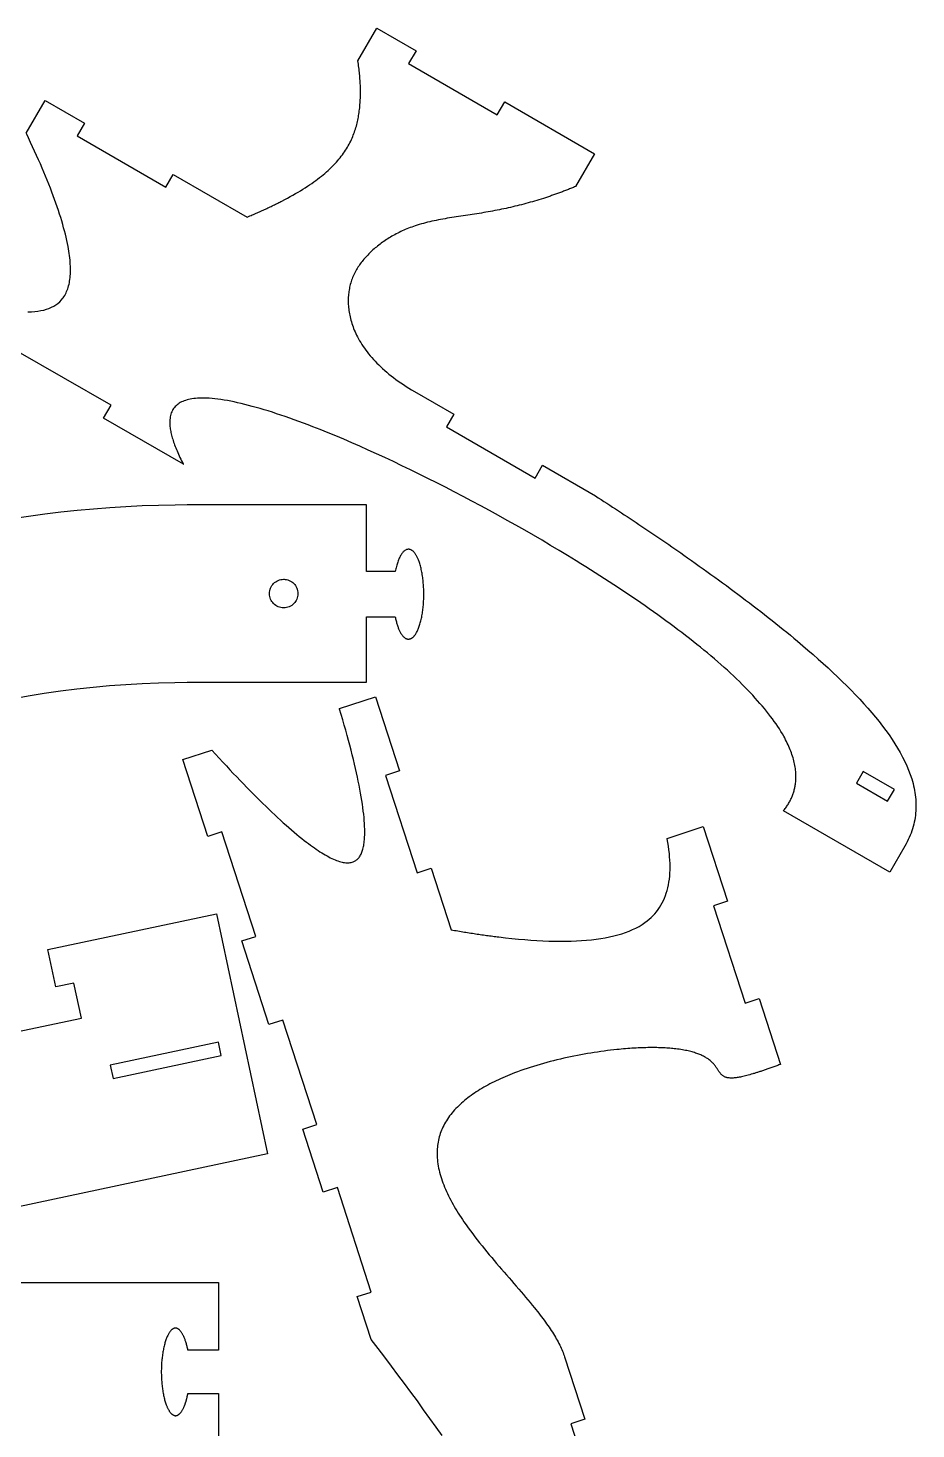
# Model space of a CAD drawing. Extents: x 0 to 319, y 0 to 367.
# Drawn here: x 199.1 to 319.2, y 177.6 to 367.1 of the extents above; entities that cross this region are included whole.
import ezdxf

# ---------------------------------------------------------------- set-up
doc = ezdxf.new("R2010")
doc.units = 0
doc.layers.get('0').update_dxf_attribs({"linetype": 'CONTINUOUS'})

msp = doc.modelspace()

# ---------------------------------------------------------------- linework, layer by layer
at = {"color": 0}
for points in [[(198.896, 352.84), (201.453, 357.269), (206.779, 354.194), (205.779, 352.463), (217.774, 345.537), (218.774, 347.269), (228.779, 341.493), (228.953, 341.567), (228.953, 341.567), (229.126, 341.639), (229.299, 341.713), (229.469, 341.785), (229.64, 341.858), (229.808, 341.931), (229.975, 342.003), (230.14, 342.076), (230.306, 342.149), (230.468, 342.221), (230.792, 342.365), (230.951, 342.438), (231.11, 342.51), (231.267, 342.582), (231.422, 342.653), (231.576, 342.725), (231.729, 342.797), (231.882, 342.868), (232.032, 342.94), (232.182, 343.013), (232.329, 343.083), (232.476, 343.154), (232.622, 343.226), (232.767, 343.297), (232.91, 343.368), (233.051, 343.44), (233.193, 343.511), (233.332, 343.582), (233.471, 343.653), (233.86, 343.854), (234.239, 344.057), (234.608, 344.258), (234.967, 344.458), (235.317, 344.658), (235.657, 344.857), (235.987, 345.057), (236.31, 345.254), (236.622, 345.453), (236.926, 345.65), (237.221, 345.846), (237.507, 346.043), (237.785, 346.239), (238.054, 346.435), (238.315, 346.629), (238.568, 346.824), (238.814, 347.018), (239.051, 347.211), (239.281, 347.404), (239.503, 347.596), (239.718, 347.789), (239.925, 347.982), (240.126, 348.174), (240.319, 348.364), (240.507, 348.556), (240.686, 348.747), (240.86, 348.936), (241.026, 349.126), (241.188, 349.317), (241.343, 349.507), (241.504, 349.711), (241.658, 349.917), (241.806, 350.122), (241.949, 350.326), (242.083, 350.531), (242.214, 350.736), (242.338, 350.939), (242.457, 351.143), (242.569, 351.347), (242.678, 351.551), (242.781, 351.756), (242.878, 351.96), (242.969, 352.164), (243.058, 352.367), (243.14, 352.571), (243.219, 352.775), (243.293, 352.979), (243.364, 353.182), (243.429, 353.386), (243.492, 353.589), (243.549, 353.793), (243.604, 353.997), (243.654, 354.201), (243.701, 354.406), (243.746, 354.61), (243.787, 354.814), (243.825, 355.018), (243.86, 355.224), (243.893, 355.429), (243.922, 355.633), (243.95, 355.839), (243.976, 356.054), (244, 356.269), (244.021, 356.485), (244.04, 356.7), (244.057, 356.917), (244.071, 357.132), (244.082, 357.35), (244.092, 357.567), (244.099, 357.782), (244.104, 358), (244.107, 358.218), (244.107, 358.435), (244.106, 358.653), (244.103, 358.871), (244.097, 359.089), (244.089, 359.307), (244.079, 359.525), (244.068, 359.744), (244.054, 359.964), (244.039, 360.183), (244.021, 360.403), (244.001, 360.622), (243.981, 360.843), (243.958, 361.063), (243.933, 361.283), (243.907, 361.504), (243.879, 361.725), (243.849, 361.946), (243.818, 362.168), (243.785, 362.389), (243.75, 362.611), (243.75, 362.617), (243.749, 362.618), (243.749, 362.625), (243.747, 362.626), (243.747, 362.635), (243.746, 362.636), (243.746, 362.638), (246.297, 367.056), (251.624, 363.981), (250.624, 362.249), (262.618, 355.324), (263.618, 357.056), (275.767, 350.042), (273.215, 345.625), (273.215, 345.624), (273.213, 345.624), (273.213, 345.622), (273.211, 345.622), (273.21, 345.622), (273.208, 345.622), (273.207, 345.621), (273.206, 345.621), (273.204, 345.619), (273.203, 345.619), (273.203, 345.618), (273.201, 345.618), (273.2, 345.618), (273.199, 345.618), (273.197, 345.617), (273.196, 345.617), (273.196, 345.615), (273.193, 345.615), (273.193, 345.614), (273.192, 345.614), (273.057, 345.56), (272.921, 345.504), (272.786, 345.45), (272.65, 345.396), (272.515, 345.342), (272.379, 345.289), (272.244, 345.235), (272.11, 345.182), (271.974, 345.129), (271.839, 345.078), (271.704, 345.025), (271.568, 344.975), (271.433, 344.924), (271.299, 344.872), (271.164, 344.822), (271.028, 344.772), (270.893, 344.724), (270.758, 344.675), (270.624, 344.625), (270.487, 344.578), (270.353, 344.529), (270.218, 344.482), (270.083, 344.435), (269.947, 344.388), (269.813, 344.34), (269.678, 344.294), (269.543, 344.249), (269.407, 344.203), (269.272, 344.158), (269.138, 344.114), (268.843, 344.018), (268.549, 343.925), (268.254, 343.832), (267.96, 343.743), (267.664, 343.654), (267.368, 343.569), (267.072, 343.485), (266.776, 343.403), (266.481, 343.322), (266.183, 343.243), (265.886, 343.165), (265.589, 343.09), (265.29, 343.017), (264.993, 342.944), (264.694, 342.874), (264.394, 342.806), (264.096, 342.737), (263.796, 342.672), (263.494, 342.607), (263.194, 342.544), (262.893, 342.483), (262.592, 342.424), (262.289, 342.365), (261.987, 342.307), (261.683, 342.251), (261.381, 342.197), (261.076, 342.143), (260.772, 342.092), (260.467, 342.04), (260.161, 341.992), (259.851, 341.942), (259.543, 341.894), (259.233, 341.846), (258.924, 341.8), (258.614, 341.753), (258.304, 341.707), (257.994, 341.66), (257.686, 341.614), (257.378, 341.567), (257.069, 341.519), (256.763, 341.471), (256.457, 341.422), (256.151, 341.372), (255.847, 341.322), (255.544, 341.269), (255.244, 341.217), (254.944, 341.161), (254.647, 341.104), (254.351, 341.044), (254.057, 340.983), (253.765, 340.921), (253.476, 340.856), (253.189, 340.786), (252.904, 340.715), (252.622, 340.642), (252.343, 340.565), (252.068, 340.485), (251.794, 340.4), (251.525, 340.314), (251.258, 340.222), (251.036, 340.143), (250.815, 340.06), (250.597, 339.976), (250.382, 339.889), (250.169, 339.8), (249.958, 339.708), (249.75, 339.614), (249.544, 339.518), (249.342, 339.419), (249.14, 339.319), (248.942, 339.217), (248.746, 339.112), (248.551, 339.006), (248.361, 338.897), (248.172, 338.786), (247.986, 338.674), (247.803, 338.558), (247.621, 338.442), (247.442, 338.324), (247.265, 338.203), (247.092, 338.081), (246.921, 337.957), (246.753, 337.832), (246.586, 337.704), (246.422, 337.575), (246.261, 337.444), (246.103, 337.313), (245.947, 337.178), (245.793, 337.043), (245.643, 336.906), (245.499, 336.772), (245.357, 336.636), (245.218, 336.499), (245.081, 336.36), (244.946, 336.219), (244.815, 336.078), (244.686, 335.933), (244.56, 335.787), (244.436, 335.64), (244.315, 335.49), (244.197, 335.339), (244.083, 335.185), (243.972, 335.029), (243.864, 334.872), (243.758, 334.711), (243.657, 334.549), (243.56, 334.385), (243.465, 334.217), (243.374, 334.047), (243.287, 333.874), (243.204, 333.699), (243.124, 333.521), (243.049, 333.34), (242.976, 333.157), (242.91, 332.971), (242.846, 332.781), (242.787, 332.588), (242.732, 332.392), (242.682, 332.193), (242.636, 331.992), (242.6, 331.811), (242.567, 331.629), (242.537, 331.444), (242.513, 331.257), (242.492, 331.068), (242.475, 330.876), (242.461, 330.682), (242.453, 330.486), (242.449, 330.289), (242.447, 330.089), (242.451, 329.886), (242.46, 329.682), (242.474, 329.476), (242.492, 329.268), (242.514, 329.06), (242.542, 328.849), (242.574, 328.636), (242.611, 328.421), (242.653, 328.206), (242.7, 327.989), (242.753, 327.771), (242.811, 327.551), (242.874, 327.331), (242.943, 327.108), (243.017, 326.886), (243.097, 326.661), (243.182, 326.438), (243.274, 326.211), (243.371, 325.985), (243.474, 325.757), (243.583, 325.529), (243.711, 325.276), (243.846, 325.024), (243.989, 324.771), (244.139, 324.517), (244.297, 324.264), (244.464, 324.01), (244.639, 323.757), (244.821, 323.503), (245.013, 323.25), (245.211, 322.997), (245.418, 322.746), (245.633, 322.493), (245.858, 322.243), (246.09, 321.992), (246.331, 321.742), (246.581, 321.493), (246.839, 321.244), (247.106, 320.999), (247.381, 320.751), (247.665, 320.507), (247.958, 320.264), (248.261, 320.021), (248.572, 319.781), (248.892, 319.542), (249.222, 319.303), (249.56, 319.067), (249.908, 318.832), (250.265, 318.6), (250.632, 318.369), (251.008, 318.14), (251.394, 317.914), (251.399, 317.922), (256.725, 314.847), (255.725, 313.115), (267.719, 306.19), (268.719, 307.922), (275.883, 303.786), (275.885, 303.785), (276.271, 303.537), (276.658, 303.289), (277.046, 303.037), (277.435, 302.786), (277.825, 302.533), (278.217, 302.279), (278.608, 302.022), (279.001, 301.765), (279.396, 301.507), (279.79, 301.247), (280.186, 300.986), (280.582, 300.724), (280.979, 300.46), (281.378, 300.194), (281.776, 299.929), (282.175, 299.661), (282.575, 299.392), (282.976, 299.122), (283.376, 298.851), (283.779, 298.578), (284.182, 298.304), (284.585, 298.029), (284.987, 297.753), (285.392, 297.476), (285.797, 297.197), (286.203, 296.918), (286.608, 296.636), (287.014, 296.354), (287.421, 296.071), (287.826, 295.787), (288.351, 295.419), (288.876, 295.05), (289.401, 294.679), (289.926, 294.306), (290.451, 293.931), (290.976, 293.556), (291.503, 293.176), (292.028, 292.797), (292.551, 292.417), (293.076, 292.033), (293.599, 291.65), (294.121, 291.265), (294.643, 290.878), (295.164, 290.49), (295.682, 290.1), (296.2, 289.71), (296.717, 289.318), (297.231, 288.925), (297.744, 288.531), (298.256, 288.135), (298.764, 287.739), (299.271, 287.342), (299.775, 286.943), (300.276, 286.543), (300.776, 286.143), (301.274, 285.742), (301.767, 285.34), (302.258, 284.938), (302.746, 284.533), (303.229, 284.129), (303.939, 283.531), (304.642, 282.931), (305.335, 282.329), (306.018, 281.728), (306.692, 281.125), (307.356, 280.521), (308.007, 279.917), (308.647, 279.311), (309.275, 278.707), (309.89, 278.101), (310.49, 277.496), (311.078, 276.89), (311.65, 276.285), (312.206, 275.679), (312.746, 275.075), (313.268, 274.469), (313.774, 273.867), (314.261, 273.263), (314.731, 272.66), (315.179, 272.058), (315.61, 271.458), (316.018, 270.858), (316.406, 270.261), (316.771, 269.664), (317.114, 269.068), (317.435, 268.475), (317.731, 267.882), (318.003, 267.292), (318.25, 266.704), (318.471, 266.118), (318.667, 265.533), (318.76, 265.219), (318.846, 264.906), (318.924, 264.592), (318.993, 264.279), (319.056, 263.968), (319.108, 263.657), (319.153, 263.346), (319.189, 263.036), (319.217, 262.728), (319.236, 262.419), (319.247, 262.111), (319.25, 261.806), (319.243, 261.499), (319.228, 261.194), (319.203, 260.89), (319.171, 260.586), (319.129, 260.283), (319.078, 259.982), (319.018, 259.682), (318.949, 259.382), (318.871, 259.082), (318.783, 258.785), (318.688, 258.487), (318.582, 258.19), (318.467, 257.896), (318.342, 257.601), (318.208, 257.308), (318.065, 257.015), (317.912, 256.724), (317.75, 256.433), (315.713, 252.904), (301.332, 261.207), (301.385, 261.275), (301.472, 261.388), (301.558, 261.501), (301.64, 261.615), (301.721, 261.731), (301.799, 261.846), (301.874, 261.963), (301.947, 262.079), (302.017, 262.196), (302.085, 262.314), (302.151, 262.433), (302.214, 262.553), (302.275, 262.672), (302.333, 262.793), (302.389, 262.914), (302.443, 263.036), (302.494, 263.158), (302.543, 263.282), (302.589, 263.406), (302.632, 263.529), (302.674, 263.654), (302.713, 263.781), (302.75, 263.907), (302.783, 264.033), (302.815, 264.161), (302.844, 264.29), (302.872, 264.419), (302.896, 264.549), (302.918, 264.679), (302.938, 264.81), (302.956, 264.942), (302.976, 265.132), (302.992, 265.325), (303.001, 265.518), (303.007, 265.714), (303.007, 265.911), (303.003, 266.108), (302.993, 266.308), (302.978, 266.51), (302.958, 266.711), (302.933, 266.915), (302.903, 267.121), (302.868, 267.326), (302.828, 267.535), (302.782, 267.744), (302.732, 267.956), (302.676, 268.167), (302.615, 268.381), (302.549, 268.596), (302.478, 268.811), (302.403, 269.029), (302.321, 269.249), (302.235, 269.469), (302.143, 269.692), (302.047, 269.914), (301.946, 270.139), (301.839, 270.365), (301.726, 270.593), (301.61, 270.821), (301.487, 271.051), (301.361, 271.283), (301.174, 271.61), (300.976, 271.939), (300.769, 272.271), (300.553, 272.606), (300.325, 272.943), (300.088, 273.283), (299.84, 273.626), (299.583, 273.971), (299.315, 274.319), (299.039, 274.669), (298.751, 275.022), (298.456, 275.378), (298.149, 275.735), (297.833, 276.094), (297.508, 276.457), (297.172, 276.822), (296.828, 277.189), (296.475, 277.558), (296.111, 277.929), (295.739, 278.303), (295.357, 278.678), (294.965, 279.056), (294.565, 279.436), (294.156, 279.817), (293.737, 280.201), (293.31, 280.586), (292.874, 280.975), (292.429, 281.364), (291.975, 281.756), (291.511, 282.149), (291.04, 282.544), (290.569, 282.932), (290.09, 283.324), (289.603, 283.715), (289.108, 284.108), (288.606, 284.504), (288.094, 284.9), (287.576, 285.297), (287.051, 285.696), (286.518, 286.096), (285.979, 286.497), (285.432, 286.899), (284.879, 287.301), (284.318, 287.706), (283.751, 288.11), (283.179, 288.515), (282.6, 288.921), (282.014, 289.326), (281.424, 289.733), (280.826, 290.14), (280.224, 290.547), (279.615, 290.954), (279.001, 291.362), (278.383, 291.769), (277.76, 292.178), (277.131, 292.585), (276.497, 292.992), (275.86, 293.399), (275.217, 293.806), (274.569, 294.211), (273.919, 294.617), (273.264, 295.022), (272.129, 295.717), (270.985, 296.41), (269.831, 297.099), (268.668, 297.783), (267.499, 298.465), (266.322, 299.143), (265.14, 299.815), (263.954, 300.482), (262.764, 301.143), (261.572, 301.797), (260.378, 302.444), (259.183, 303.083), (257.99, 303.715), (256.797, 304.339), (255.606, 304.953), (254.418, 305.558), (253.236, 306.153), (252.057, 306.736), (250.886, 307.31), (249.721, 307.872), (248.564, 308.421), (247.417, 308.958), (246.278, 309.482), (245.151, 309.993), (244.036, 310.49), (242.935, 310.972), (241.846, 311.439), (240.774, 311.89), (239.715, 312.325), (238.675, 312.744), (237.651, 313.146), (237.013, 313.392), (236.381, 313.631), (235.757, 313.862), (235.142, 314.086), (234.535, 314.303), (233.936, 314.511), (233.346, 314.713), (232.765, 314.906), (232.193, 315.09), (231.631, 315.268), (231.076, 315.438), (230.533, 315.599), (229.999, 315.751), (229.475, 315.896), (228.961, 316.032), (228.458, 316.161), (227.965, 316.279), (227.482, 316.39), (227.011, 316.492), (226.55, 316.585), (226.1, 316.669), (225.663, 316.744), (225.236, 316.81), (224.821, 316.867), (224.418, 316.915), (224.026, 316.953), (223.649, 316.982), (223.282, 317.001), (222.928, 317.011), (222.587, 317.01), (222.314, 317.003), (222.05, 316.989), (221.794, 316.968), (221.547, 316.942), (221.311, 316.908), (221.082, 316.868), (220.862, 316.821), (220.653, 316.768), (220.451, 316.708), (220.26, 316.642), (220.076, 316.568), (219.901, 316.489), (219.736, 316.401), (219.581, 316.308), (219.433, 316.208), (219.296, 316.101), (219.167, 315.987), (219.046, 315.867), (218.936, 315.74), (218.833, 315.606), (218.74, 315.465), (218.657, 315.317), (218.582, 315.162), (218.517, 315.001), (218.46, 314.832), (218.413, 314.657), (218.374, 314.474), (218.344, 314.285), (218.324, 314.089), (218.313, 313.885), (218.31, 313.744), (218.311, 313.601), (218.317, 313.456), (218.326, 313.306), (218.34, 313.153), (218.358, 312.997), (218.381, 312.839), (218.407, 312.676), (218.438, 312.511), (218.471, 312.343), (218.51, 312.171), (218.553, 311.996), (218.6, 311.818), (218.65, 311.638), (218.706, 311.453), (218.764, 311.265), (218.828, 311.075), (218.896, 310.881), (218.967, 310.685), (219.043, 310.485), (219.122, 310.281), (219.206, 310.075), (219.294, 309.865), (219.386, 309.653), (219.483, 309.438), (219.583, 309.219), (219.688, 308.997), (219.797, 308.772), (219.91, 308.544), (220.026, 308.313), (220.035, 308.299), (220.039, 308.29), (220.05, 308.268), (220.054, 308.26), (220.065, 308.237), (220.069, 308.231), (220.081, 308.207), (220.085, 308.2), (220.096, 308.178), (220.1, 308.169), (220.104, 308.162), (220.108, 308.154), (220.111, 308.147), (220.115, 308.14), (220.128, 308.117), (220.131, 308.11), (220.139, 308.094), (220.147, 308.079), (209.365, 314.304), (210.365, 316.036), (197.506, 323.461)], [(199.128, 328.683), (199.59, 328.694), (200.036, 328.725), (200.461, 328.772), (200.868, 328.839), (201.256, 328.924), (201.624, 329.026), (201.972, 329.149), (202.301, 329.289), (202.611, 329.449), (202.901, 329.628), (203.171, 329.825), (203.421, 330.042), (203.65, 330.278), (203.771, 330.419), (203.885, 330.568), (203.993, 330.722), (204.094, 330.883), (204.189, 331.051), (204.278, 331.225), (204.36, 331.406), (204.436, 331.592), (204.507, 331.783), (204.571, 331.982), (204.629, 332.188), (204.681, 332.399), (204.726, 332.615), (204.767, 332.839), (204.8, 333.068), (204.828, 333.303), (204.85, 333.544), (204.867, 333.792), (204.876, 334.044), (204.881, 334.303), (204.879, 334.568), (204.872, 334.839), (204.858, 335.115), (204.839, 335.397), (204.815, 335.685), (204.785, 335.978), (204.749, 336.278), (204.707, 336.582), (204.66, 336.893), (204.607, 337.208), (204.547, 337.531), (204.469, 337.932), (204.382, 338.342), (204.288, 338.76), (204.185, 339.185), (204.074, 339.618), (203.956, 340.058), (203.829, 340.507), (203.696, 340.963), (203.554, 341.425), (203.406, 341.896), (203.249, 342.375), (203.085, 342.86), (202.914, 343.353), (202.735, 343.853), (202.55, 344.361), (202.356, 344.875), (202.156, 345.397), (201.949, 345.925), (201.733, 346.461), (201.511, 347.004), (201.282, 347.554), (201.046, 348.111), (200.803, 348.674), (200.554, 349.244), (200.297, 349.821), (200.033, 350.404), (199.764, 350.994), (199.486, 351.592), (199.203, 352.194), (198.913, 352.804)], [(196.968, 276.358), (199.151, 276.744), (201.342, 277.094), (203.536, 277.408), (205.735, 277.685), (207.939, 277.925), (210.147, 278.128), (212.358, 278.294), (214.574, 278.425), (216.79, 278.517), (219.01, 278.572), (220.675, 278.592), (244.943, 278.592), (244.943, 287.419), (248.808, 287.419), (248.835, 287.279), (248.865, 287.143), (248.896, 287.008), (248.928, 286.876), (248.961, 286.749), (248.996, 286.622), (249.031, 286.499), (249.068, 286.378), (249.106, 286.26), (249.144, 286.146), (249.183, 286.033), (249.226, 285.925), (249.267, 285.819), (249.31, 285.717), (249.353, 285.618), (249.399, 285.524), (249.443, 285.431), (249.49, 285.343), (249.537, 285.258), (249.586, 285.176), (249.636, 285.1), (249.686, 285.026), (249.736, 284.956), (249.789, 284.89), (249.84, 284.828), (249.894, 284.771), (249.947, 284.717), (250.003, 284.668), (250.058, 284.622), (250.114, 284.582), (250.171, 284.546), (250.214, 284.522), (250.258, 284.5), (250.301, 284.482), (250.344, 284.467), (250.389, 284.453), (250.433, 284.442), (250.478, 284.435), (250.522, 284.429), (250.567, 284.426), (250.612, 284.426), (250.657, 284.429), (250.701, 284.435), (250.746, 284.442), (250.79, 284.453), (250.835, 284.465), (250.879, 284.481), (250.924, 284.499), (250.968, 284.519), (251.011, 284.543), (251.054, 284.568), (251.097, 284.596), (251.14, 284.626), (251.183, 284.66), (251.226, 284.694), (251.267, 284.732), (251.308, 284.772), (251.349, 284.815), (251.389, 284.86), (251.428, 284.908), (251.467, 284.957), (251.528, 285.042), (251.588, 285.131), (251.646, 285.226), (251.703, 285.328), (251.758, 285.433), (251.813, 285.546), (251.867, 285.662), (251.918, 285.783), (251.968, 285.91), (252.017, 286.042), (252.065, 286.176), (252.111, 286.317), (252.156, 286.46), (252.199, 286.608), (252.24, 286.76), (252.279, 286.915), (252.317, 287.075), (252.354, 287.237), (252.388, 287.403), (252.421, 287.571), (252.451, 287.743), (252.481, 287.918), (252.508, 288.094), (252.533, 288.275), (252.558, 288.457), (252.578, 288.64), (252.597, 288.826), (252.614, 289.015), (252.629, 289.204), (252.642, 289.396), (252.653, 289.596), (252.662, 289.796), (252.668, 289.997), (252.672, 290.199), (252.674, 290.4), (252.674, 290.603), (252.671, 290.804), (252.665, 291.006), (252.658, 291.206), (252.649, 291.406), (252.638, 291.606), (252.624, 291.803), (252.607, 292), (252.589, 292.194), (252.569, 292.388), (252.547, 292.578), (252.522, 292.767), (252.496, 292.953), (252.468, 293.138), (252.438, 293.318), (252.406, 293.496), (252.371, 293.669), (252.335, 293.84), (252.296, 294.008), (252.258, 294.172), (252.215, 294.331), (252.171, 294.486), (252.126, 294.636), (252.079, 294.782), (252.029, 294.924), (251.992, 295.026), (251.953, 295.128), (251.912, 295.225), (251.871, 295.319), (251.829, 295.411), (251.786, 295.5), (251.743, 295.585), (251.699, 295.667), (251.653, 295.746), (251.607, 295.822), (251.561, 295.894), (251.514, 295.964), (251.465, 296.029), (251.417, 296.09), (251.367, 296.15), (251.317, 296.204), (251.267, 296.256), (251.215, 296.303), (251.164, 296.347), (251.111, 296.388), (251.058, 296.424), (251.006, 296.456), (250.951, 296.485), (250.897, 296.508), (250.842, 296.529), (250.787, 296.544), (250.732, 296.557), (250.676, 296.565), (250.619, 296.568), (250.564, 296.568), (250.489, 296.56), (250.414, 296.544), (250.34, 296.522), (250.267, 296.492), (250.196, 296.456), (250.124, 296.411), (250.054, 296.36), (249.985, 296.301), (249.917, 296.236), (249.851, 296.165), (249.783, 296.088), (249.719, 296.003), (249.656, 295.914), (249.593, 295.817), (249.533, 295.715), (249.474, 295.607), (249.415, 295.494), (249.358, 295.375), (249.303, 295.251), (249.251, 295.121), (249.197, 294.986), (249.147, 294.847), (249.099, 294.703), (249.051, 294.554), (249.006, 294.4), (248.963, 294.242), (248.921, 294.081), (248.881, 293.914), (248.843, 293.743), (248.808, 293.569), (248.808, 293.569), (244.943, 293.569), (244.943, 302.569), (220.678, 302.569), (219.018, 302.553), (216.808, 302.507), (214.596, 302.429), (212.389, 302.319), (210.183, 302.179), (207.979, 302.008), (205.779, 301.806), (203.581, 301.574), (201.388, 301.31), (199.197, 301.014), (197.011, 300.689)], [(255.156, 176.71), (254.331, 177.876), (253.496, 179.047), (252.653, 180.219), (251.799, 181.396), (250.935, 182.574), (250.063, 183.756), (249.181, 184.939), (248.289, 186.125), (247.389, 187.314), (246.479, 188.507), (245.561, 189.701), (245.56, 189.701), (245.56, 189.703), (245.557, 189.706), (245.557, 189.707), (245.556, 189.707), (245.556, 189.708), (245.554, 189.708), (245.554, 189.71), (245.553, 189.71), (245.553, 189.711), (243.668, 195.514), (245.569, 196.132), (240.981, 210.254), (239.078, 209.636), (236.307, 218.165), (238.21, 218.783), (233.621, 232.907), (231.718, 232.289), (228.042, 243.603), (229.944, 244.221), (225.356, 258.344), (223.453, 257.726), (220.068, 268.144), (223.99, 269.419), (224.004, 269.403), (224.006, 269.401), (224.022, 269.383), (224.517, 268.842), (225.004, 268.31), (225.487, 267.785), (225.967, 267.271), (226.44, 266.765), (226.908, 266.268), (227.371, 265.781), (227.828, 265.303), (228.281, 264.833), (228.726, 264.374), (229.168, 263.922), (229.604, 263.481), (230.035, 263.049), (230.461, 262.626), (230.881, 262.214), (231.294, 261.811), (231.703, 261.417), (232.107, 261.032), (232.504, 260.658), (232.896, 260.293), (233.282, 259.939), (233.664, 259.594), (234.037, 259.258), (234.407, 258.933), (234.771, 258.618), (235.128, 258.314), (235.481, 258.018), (235.826, 257.733), (236.167, 257.46), (236.5, 257.194), (236.783, 256.976), (237.061, 256.765), (237.333, 256.563), (237.603, 256.367), (237.867, 256.181), (238.125, 256.001), (238.381, 255.831), (238.631, 255.668), (238.875, 255.514), (239.115, 255.368), (239.351, 255.229), (239.582, 255.1), (239.807, 254.979), (240.028, 254.865), (240.244, 254.761), (240.454, 254.665), (240.661, 254.578), (240.861, 254.499), (241.057, 254.428), (241.247, 254.365), (241.433, 254.311), (241.612, 254.267), (241.787, 254.229), (241.957, 254.201), (242.122, 254.182), (242.281, 254.172), (242.435, 254.169), (242.582, 254.176), (242.725, 254.193), (242.862, 254.218), (242.994, 254.251), (243.103, 254.286), (243.207, 254.329), (243.307, 254.376), (243.404, 254.432), (243.499, 254.493), (243.588, 254.563), (243.675, 254.636), (243.757, 254.718), (243.838, 254.806), (243.912, 254.899), (243.985, 255), (244.054, 255.107), (244.118, 255.219), (244.181, 255.34), (244.239, 255.467), (244.293, 255.599), (244.343, 255.737), (244.392, 255.883), (244.435, 256.036), (244.475, 256.194), (244.513, 256.358), (244.546, 256.531), (244.575, 256.708), (244.601, 256.892), (244.624, 257.082), (244.643, 257.279), (244.66, 257.482), (244.671, 257.692), (244.681, 257.907), (244.685, 258.129), (244.688, 258.358), (244.683, 258.719), (244.671, 259.094), (244.651, 259.483), (244.624, 259.886), (244.588, 260.303), (244.544, 260.733), (244.493, 261.176), (244.435, 261.635), (244.368, 262.106), (244.294, 262.589), (244.213, 263.086), (244.122, 263.597), (244.026, 264.121), (243.922, 264.657), (243.81, 265.207), (243.692, 265.769), (243.565, 266.344), (243.432, 266.933), (243.29, 267.533), (243.142, 268.147), (242.987, 268.772), (242.825, 269.411), (242.656, 270.061), (242.479, 270.725), (242.294, 271.4), (242.104, 272.086), (241.907, 272.786), (241.703, 273.497), (241.492, 274.221), (241.274, 274.956), (241.268, 274.974), (241.267, 274.976), (241.263, 274.993), (241.261, 274.996), (241.256, 275.014), (241.256, 275.017), (241.251, 275.028), (246.147, 276.619), (249.403, 266.6), (247.501, 265.982), (251.781, 252.81), (253.683, 253.428), (256.383, 245.118), (256.608, 245.078), (256.832, 245.039), (257.054, 245), (257.278, 244.963), (257.499, 244.924), (257.721, 244.888), (257.94, 244.85), (258.16, 244.814), (258.379, 244.779), (258.597, 244.743), (258.815, 244.708), (259.032, 244.675), (259.249, 244.642), (259.464, 244.608), (259.679, 244.575), (259.893, 244.543), (260.106, 244.511), (260.319, 244.481), (260.531, 244.45), (260.742, 244.419), (260.953, 244.39), (261.162, 244.361), (261.372, 244.332), (261.581, 244.304), (261.789, 244.276), (261.996, 244.25), (262.201, 244.224), (262.407, 244.197), (262.612, 244.171), (262.817, 244.146), (263.713, 244.042), (264.596, 243.946), (265.464, 243.861), (266.318, 243.787), (267.157, 243.724), (267.981, 243.669), (268.79, 243.628), (269.583, 243.597), (270.361, 243.576), (271.122, 243.568), (271.868, 243.571), (272.597, 243.586), (273.308, 243.614), (274.004, 243.653), (274.681, 243.704), (275.34, 243.768), (275.983, 243.844), (276.607, 243.935), (277.213, 244.037), (277.799, 244.153), (278.365, 244.283), (278.914, 244.426), (279.443, 244.583), (279.953, 244.754), (280.442, 244.939), (280.91, 245.139), (281.358, 245.353), (281.785, 245.581), (282.192, 245.825), (282.575, 246.083), (282.872, 246.304), (283.154, 246.536), (283.424, 246.778), (283.678, 247.029), (283.918, 247.29), (284.146, 247.561), (284.36, 247.843), (284.56, 248.133), (284.746, 248.433), (284.919, 248.744), (285.079, 249.064), (285.225, 249.393), (285.358, 249.732), (285.479, 250.081), (285.586, 250.438), (285.681, 250.806), (285.763, 251.182), (285.832, 251.568), (285.888, 251.963), (285.931, 252.367), (285.961, 252.781), (285.979, 253.203), (285.986, 253.635), (285.979, 254.075), (285.96, 254.524), (285.929, 254.983), (285.886, 255.45), (285.831, 255.926), (285.764, 256.411), (285.685, 256.904), (285.594, 257.407), (285.593, 257.411), (285.593, 257.414), (285.592, 257.418), (285.592, 257.422), (285.59, 257.425), (285.59, 257.429), (285.589, 257.431), (285.589, 257.435), (285.588, 257.438), (285.588, 257.442), (285.586, 257.446), (285.586, 257.45), (285.585, 257.453), (285.585, 257.458), (285.583, 257.464), (285.583, 257.465), (285.582, 257.468), (285.582, 257.472), (290.471, 259.061), (293.744, 248.986), (291.843, 248.368), (296.122, 235.196), (298.025, 235.814), (300.915, 226.917), (300.849, 226.892), (300.703, 226.837), (300.56, 226.785), (300.418, 226.732), (300.279, 226.681), (300.14, 226.631), (300.003, 226.581), (299.868, 226.532), (299.735, 226.485), (299.603, 226.438), (299.472, 226.392), (299.343, 226.346), (299.217, 226.301), (299.09, 226.257), (298.967, 226.214), (298.844, 226.172), (298.722, 226.131), (298.603, 226.09), (298.486, 226.051), (298.369, 226.013), (298.254, 225.974), (298.142, 225.938), (298.029, 225.9), (297.919, 225.865), (297.81, 225.831), (297.703, 225.796), (297.597, 225.763), (297.493, 225.731), (297.39, 225.699), (297.289, 225.668), (297.189, 225.639), (296.974, 225.575), (296.765, 225.515), (296.564, 225.46), (296.369, 225.408), (296.182, 225.36), (296, 225.315), (295.826, 225.275), (295.658, 225.237), (295.497, 225.204), (295.342, 225.175), (295.193, 225.149), (295.05, 225.126), (294.911, 225.107), (294.779, 225.092), (294.654, 225.079), (294.531, 225.071), (294.415, 225.065), (294.303, 225.063), (294.196, 225.063), (294.094, 225.067), (293.996, 225.074), (293.904, 225.083), (293.814, 225.097), (293.728, 225.114), (293.647, 225.132), (293.569, 225.154), (293.494, 225.179), (293.424, 225.207), (293.356, 225.237), (293.292, 225.269), (293.229, 225.306), (293.158, 225.351), (293.092, 225.401), (293.029, 225.454), (292.967, 225.508), (292.908, 225.567), (292.853, 225.628), (292.799, 225.69), (292.746, 225.756), (292.694, 225.822), (292.644, 225.893), (292.594, 225.964), (292.544, 226.038), (292.494, 226.112), (292.444, 226.189), (292.393, 226.267), (292.34, 226.346), (292.287, 226.426), (292.231, 226.508), (292.174, 226.59), (292.112, 226.674), (292.05, 226.757), (291.983, 226.842), (291.912, 226.926), (291.839, 227.011), (291.761, 227.096), (291.678, 227.181), (291.59, 227.265), (291.497, 227.35), (291.399, 227.435), (291.294, 227.518), (291.21, 227.582), (291.122, 227.644), (291.031, 227.707), (290.935, 227.769), (290.835, 227.831), (290.731, 227.89), (290.622, 227.951), (290.51, 228.01), (290.392, 228.068), (290.271, 228.126), (290.144, 228.183), (290.014, 228.239), (289.878, 228.293), (289.737, 228.347), (289.593, 228.399), (289.443, 228.45), (289.287, 228.5), (289.128, 228.549), (288.963, 228.596), (288.792, 228.642), (288.615, 228.686), (288.435, 228.729), (288.247, 228.771), (288.056, 228.811), (287.858, 228.849), (287.654, 228.885), (287.446, 228.919), (287.231, 228.951), (287.01, 228.982), (286.783, 229.011), (286.55, 229.037), (286.356, 229.057), (286.157, 229.076), (285.954, 229.093), (285.749, 229.108), (285.537, 229.124), (285.322, 229.136), (285.104, 229.147), (284.882, 229.157), (284.656, 229.165), (284.425, 229.171), (284.19, 229.176), (283.953, 229.181), (283.713, 229.182), (283.467, 229.182), (283.218, 229.181), (282.967, 229.178), (282.711, 229.172), (282.451, 229.165), (282.189, 229.157), (281.924, 229.147), (281.654, 229.136), (281.382, 229.122), (281.106, 229.107), (280.828, 229.09), (280.546, 229.071), (280.26, 229.05), (279.972, 229.028), (279.681, 229.003), (279.388, 228.976), (279.09, 228.949), (278.79, 228.918), (278.365, 228.872), (277.936, 228.824), (277.501, 228.769), (277.063, 228.713), (276.621, 228.651), (276.175, 228.588), (275.725, 228.519), (275.274, 228.446), (274.819, 228.371), (274.362, 228.29), (273.906, 228.207), (273.446, 228.119), (272.985, 228.028), (272.525, 227.933), (272.064, 227.835), (271.603, 227.733), (271.142, 227.626), (270.682, 227.517), (270.224, 227.404), (269.767, 227.288), (269.311, 227.167), (268.858, 227.042), (268.408, 226.914), (267.963, 226.783), (267.518, 226.647), (267.078, 226.51), (266.642, 226.367), (266.211, 226.221), (265.783, 226.072), (265.362, 225.919), (264.947, 225.763), (264.622, 225.638), (264.303, 225.51), (263.987, 225.379), (263.675, 225.247), (263.367, 225.114), (263.064, 224.978), (262.764, 224.839), (262.469, 224.699), (262.178, 224.557), (261.892, 224.413), (261.61, 224.267), (261.333, 224.119), (261.061, 223.969), (260.793, 223.818), (260.531, 223.664), (260.272, 223.508), (260.019, 223.351), (259.771, 223.192), (259.528, 223.032), (259.29, 222.869), (259.058, 222.704), (258.831, 222.539), (258.61, 222.371), (258.393, 222.201), (258.182, 222.031), (257.978, 221.857), (257.778, 221.683), (257.585, 221.507), (257.397, 221.329), (257.215, 221.15), (257.022, 220.953), (256.838, 220.753), (256.66, 220.55), (256.489, 220.347), (256.325, 220.142), (256.168, 219.935), (256.018, 219.726), (255.875, 219.515), (255.74, 219.303), (255.611, 219.09), (255.489, 218.875), (255.375, 218.658), (255.267, 218.44), (255.167, 218.221), (255.072, 218), (254.985, 217.776), (254.904, 217.553), (254.831, 217.328), (254.764, 217.101), (254.704, 216.874), (254.651, 216.644), (254.604, 216.414), (254.564, 216.182), (254.531, 215.949), (254.504, 215.714), (254.483, 215.479), (254.469, 215.243), (254.463, 215.006), (254.463, 214.767), (254.468, 214.526), (254.481, 214.286), (254.503, 214.01), (254.532, 213.732), (254.571, 213.453), (254.617, 213.172), (254.669, 212.892), (254.732, 212.608), (254.8, 212.325), (254.876, 212.042), (254.96, 211.756), (255.05, 211.469), (255.147, 211.182), (255.251, 210.894), (255.362, 210.606), (255.479, 210.317), (255.603, 210.026), (255.732, 209.736), (255.867, 209.446), (256.008, 209.154), (256.156, 208.861), (256.308, 208.569), (256.467, 208.276), (256.629, 207.983), (256.797, 207.69), (256.971, 207.396), (257.15, 207.103), (257.332, 206.808), (257.519, 206.515), (257.711, 206.221), (257.907, 205.926), (258.107, 205.633), (258.392, 205.225), (258.683, 204.817), (258.981, 204.41), (259.285, 204.001), (259.593, 203.597), (259.906, 203.192), (260.224, 202.788), (260.546, 202.385), (260.869, 201.983), (261.197, 201.582), (261.528, 201.183), (261.86, 200.786), (262.193, 200.39), (262.528, 199.996), (262.862, 199.603), (263.199, 199.212), (263.533, 198.824), (263.867, 198.438), (264.2, 198.053), (264.531, 197.671), (264.86, 197.292), (265.185, 196.915), (265.508, 196.54), (265.826, 196.168), (266.142, 195.8), (266.451, 195.433), (266.757, 195.071), (267.057, 194.711), (267.35, 194.354), (267.638, 194.001), (267.836, 193.754), (268.031, 193.507), (268.222, 193.264), (268.41, 193.021), (268.593, 192.781), (268.774, 192.54), (268.949, 192.304), (269.121, 192.068), (269.287, 191.835), (269.451, 191.603), (269.61, 191.372), (269.764, 191.144), (269.914, 190.918), (270.06, 190.693), (270.2, 190.471), (270.338, 190.25), (270.468, 190.031), (270.594, 189.814), (270.717, 189.599), (270.833, 189.386), (270.944, 189.174), (271.051, 188.965), (271.153, 188.757), (271.249, 188.553), (271.339, 188.349), (271.424, 188.147), (271.504, 187.947), (271.578, 187.75), (271.646, 187.556), (271.708, 187.361), (274.443, 178.946), (272.542, 178.328), (276.821, 165.156)], [(196.724, 231.118), (206.358, 233.167), (205.35, 237.91), (202.906, 237.39), (202.906, 237.39), (201.835, 242.428), (224.642, 247.276), (231.539, 214.831), (168.376, 201.404)], [(188.925, 197.408), (224.897, 197.408), (224.897, 188.258), (220.76, 188.258), (220.733, 188.392), (220.707, 188.524), (220.678, 188.653), (220.649, 188.781), (220.618, 188.904), (220.586, 189.026), (220.554, 189.144), (220.519, 189.263), (220.486, 189.376), (220.45, 189.487), (220.414, 189.597), (220.376, 189.703), (220.337, 189.806), (220.299, 189.906), (220.26, 190.001), (220.218, 190.096), (220.178, 190.186), (220.136, 190.274), (220.093, 190.358), (220.05, 190.438), (220.007, 190.515), (219.962, 190.589), (219.918, 190.658), (219.874, 190.725), (219.828, 190.788), (219.782, 190.846), (219.736, 190.901), (219.689, 190.951), (219.643, 190.999), (219.596, 191.042), (219.549, 191.081), (219.503, 191.115), (219.457, 191.146), (219.41, 191.174), (219.364, 191.197), (219.318, 191.217), (219.271, 191.233), (219.225, 191.246), (219.179, 191.256), (219.132, 191.261), (219.086, 191.263), (219.04, 191.261), (218.994, 191.256), (218.947, 191.247), (218.901, 191.233), (218.856, 191.218), (218.81, 191.199), (218.764, 191.175), (218.719, 191.149), (218.674, 191.117), (218.628, 191.082), (218.582, 191.044), (218.538, 191.003), (218.492, 190.957), (218.447, 190.908), (218.403, 190.856), (218.358, 190.799), (218.314, 190.74), (218.269, 190.676), (218.225, 190.608), (218.182, 190.538), (218.129, 190.446), (218.078, 190.349), (218.026, 190.246), (217.976, 190.138), (217.928, 190.026), (217.881, 189.908), (217.833, 189.788), (217.789, 189.66), (217.744, 189.531), (217.703, 189.394), (217.661, 189.257), (217.621, 189.114), (217.583, 188.969), (217.546, 188.819), (217.51, 188.665), (217.476, 188.51), (217.443, 188.351), (217.413, 188.189), (217.383, 188.024), (217.356, 187.857), (217.329, 187.688), (217.306, 187.515), (217.283, 187.342), (217.263, 187.164), (217.244, 186.986), (217.228, 186.807), (217.212, 186.625), (217.2, 186.443), (217.189, 186.258), (217.181, 186.074), (217.174, 185.888), (217.169, 185.701), (217.167, 185.515), (217.165, 185.331), (217.167, 185.144), (217.171, 184.958), (217.176, 184.772), (217.183, 184.587), (217.192, 184.401), (217.203, 184.219), (217.217, 184.038), (217.231, 183.856), (217.247, 183.676), (217.265, 183.499), (217.286, 183.321), (217.308, 183.147), (217.332, 182.974), (217.357, 182.804), (217.383, 182.638), (217.413, 182.472), (217.443, 182.308), (217.475, 182.15), (217.508, 181.994), (217.543, 181.842), (217.579, 181.692), (217.618, 181.546), (217.657, 181.403), (217.699, 181.265), (217.742, 181.131), (217.786, 181.001), (217.831, 180.876), (217.867, 180.785), (217.903, 180.697), (217.939, 180.611), (217.976, 180.528), (218.014, 180.449), (218.051, 180.371), (218.09, 180.296), (218.131, 180.225), (218.169, 180.156), (218.21, 180.09), (218.251, 180.028), (218.292, 179.967), (218.333, 179.91), (218.375, 179.856), (218.417, 179.806), (218.458, 179.757), (218.501, 179.712), (218.544, 179.671), (218.586, 179.631), (218.629, 179.596), (218.672, 179.563), (218.715, 179.533), (218.758, 179.506), (218.8, 179.483), (218.843, 179.462), (218.886, 179.446), (218.929, 179.432), (218.971, 179.421), (219.013, 179.414), (219.056, 179.41), (219.096, 179.408), (219.138, 179.411), (219.179, 179.417), (219.219, 179.424), (219.261, 179.435), (219.303, 179.45), (219.344, 179.467), (219.388, 179.486), (219.429, 179.51), (219.471, 179.535), (219.513, 179.564), (219.554, 179.596), (219.596, 179.631), (219.638, 179.668), (219.679, 179.71), (219.719, 179.753), (219.761, 179.799), (219.801, 179.847), (219.842, 179.9), (219.882, 179.956), (219.922, 180.013), (219.962, 180.074), (220.001, 180.136), (220.04, 180.203), (220.078, 180.272), (220.117, 180.344), (220.154, 180.419), (220.19, 180.496), (220.226, 180.576), (220.263, 180.66), (220.299, 180.746), (220.317, 180.792), (220.335, 180.839), (220.353, 180.888), (220.371, 180.936), (220.389, 180.985), (220.406, 181.035), (220.424, 181.086), (220.44, 181.138), (220.457, 181.189), (220.474, 181.24), (220.49, 181.294), (220.507, 181.349), (220.522, 181.401), (220.539, 181.457), (220.554, 181.513), (220.569, 181.569), (220.585, 181.625), (220.599, 181.682), (220.614, 181.74), (220.628, 181.799), (220.643, 181.857), (220.657, 181.915), (220.671, 181.976), (220.683, 182.038), (220.697, 182.097), (220.71, 182.158), (220.724, 182.221), (220.736, 182.283), (220.747, 182.346), (220.76, 182.408), (220.76, 182.408), (224.897, 182.408), (224.897, 173.258)]]:
    msp.add_lwpolyline(points, dxfattribs=at)
for points in [[(233.724, 288.656), (233.675, 288.656), (233.526, 288.665), (233.336, 288.694), (233.151, 288.742), (232.976, 288.807), (232.806, 288.888), (232.647, 288.983), (232.499, 289.094), (232.362, 289.219), (232.239, 289.356), (232.128, 289.504), (232.031, 289.662), (231.95, 289.831), (231.885, 290.007), (231.838, 290.192), (231.808, 290.383), (231.799, 290.531), (231.799, 290.629), (231.808, 290.776), (231.838, 290.968), (231.885, 291.153), (231.95, 291.329), (232.031, 291.497), (232.128, 291.657), (232.239, 291.804), (232.362, 291.942), (232.499, 292.065), (232.647, 292.176), (232.806, 292.272), (232.976, 292.354), (233.151, 292.418), (233.336, 292.467), (233.526, 292.494), (233.675, 292.506), (233.772, 292.506), (233.921, 292.494), (234.111, 292.467), (234.296, 292.418), (234.474, 292.354), (234.642, 292.272), (234.8, 292.176), (234.949, 292.065), (235.085, 291.942), (235.21, 291.804), (235.319, 291.657), (235.417, 291.497), (235.497, 291.329), (235.563, 291.153), (235.61, 290.968), (235.639, 290.776), (235.649, 290.629), (235.649, 290.531), (235.639, 290.383), (235.61, 290.192), (235.563, 290.007), (235.497, 289.831), (235.417, 289.662), (235.319, 289.504), (235.21, 289.356), (235.085, 289.219), (234.949, 289.094), (234.8, 288.983), (234.642, 288.888), (234.474, 288.807), (234.296, 288.742), (234.111, 288.694), (233.921, 288.665), (233.772, 288.656), (233.724, 288.656)], [(312.11, 266.532), (311.185, 264.929), (315.396, 262.497), (316.321, 264.1), (312.11, 266.532)], [(210.654, 225.013), (225.279, 228.122), (224.896, 229.931), (210.269, 226.822), (210.654, 225.013)]]:
    msp.add_lwpolyline(points, close=True, dxfattribs=at)

doc.saveas('drawing.dxf')
